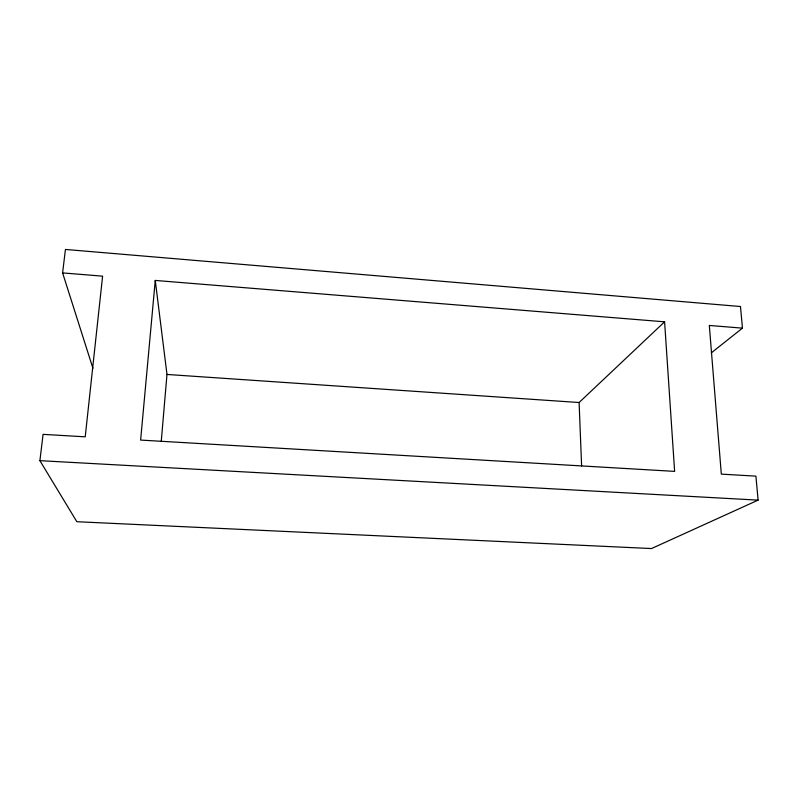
<?xml version="1.0" encoding="UTF-8"?>
<svg xmlns="http://www.w3.org/2000/svg" width="798" height="798" viewBox="0 0 798 798"><rect width="100%" height="100%" fill="white"/><g stroke="black" fill="none" stroke-linecap="round" stroke-linejoin="round"><path stroke-width="1.2" d="M161.266 441.284L166.982 374.452L155.261 280.437L664.594 321.823L674.629 471.379L140.628 440.077L155.261 280.437M742.459 328.148L709.312 325.454L721.322 474.122L755.915 476.147L758.1 500.127L651.507 548.555L76.837 521.712L39.9 460.665L43.082 434.361L85.216 436.825L102.603 276.158L62.603 272.906L65.436 249.445L740.484 306.522L742.459 328.148L711.307 352.846M166.982 374.452L579.099 402.521L664.594 321.823M39.9 460.665L758.1 500.127M62.603 272.906L92.917 368.257M579.099 402.521L581.612 465.962"/></g></svg>
